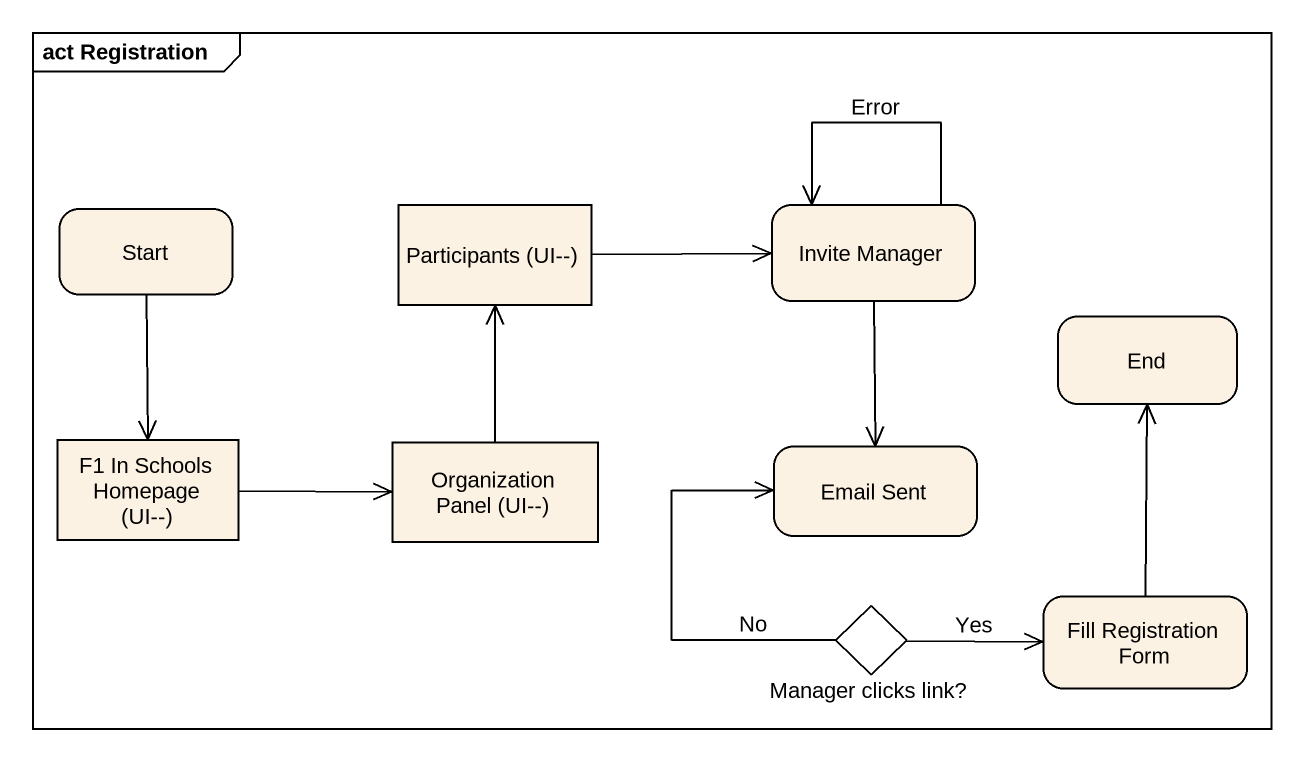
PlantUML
@startuml
mainframe act Registration
hide empty description
state "Start" as Start_
state "Participants (UI--)" as Participants_UI <<object>>
state "Invite Manager" as Invite_Manager
state "End" as End_
state "F1 In Schools Homepage (UI--)" as F1_In_Schools_Homepage_UI <<object>>
state "Organization Panel (UI--)" as Organization_Panel_UI <<object>>
state "Email Sent" as Email_Sent
state "Manager clicks link?" as Manager_clicks_link <<choice>>
state "Fill Registration Form" as Fill_Registration_Form
Start_ --> F1_In_Schools_Homepage_UI
Participants_UI -right-> Invite_Manager
Invite_Manager --> Invite_Manager : Error
Invite_Manager --> Email_Sent
F1_In_Schools_Homepage_UI -right-> Organization_Panel_UI
Organization_Panel_UI -up-> Participants_UI
Manager_clicks_link -up-> Email_Sent : No
Manager_clicks_link -right-> Fill_Registration_Form : Yes
Fill_Registration_Form -up-> End_
@enduml
